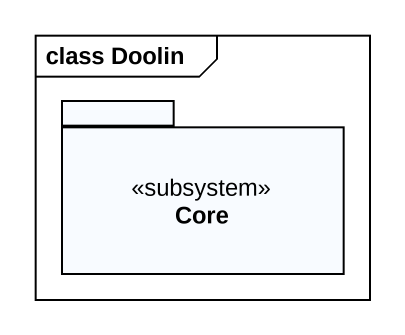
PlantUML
@startuml
mainframe class Doolin
package Core <<subsystem>> {
}
@enduml
